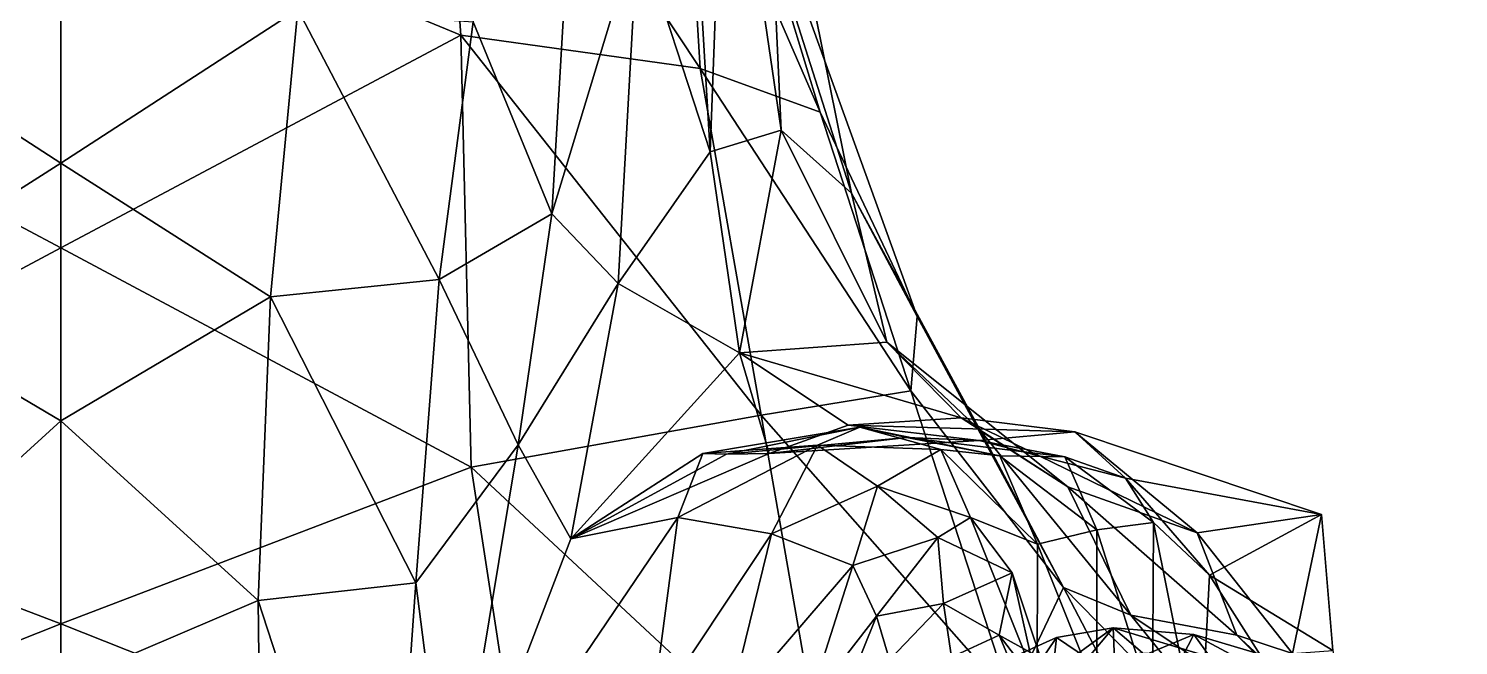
# Model space of a CAD drawing. Extents: x -1.6 to 1.6, y -9.4 to 16.4.
# Drawn here: x -0.032 to 1.385, y 3.263 to 3.874 of the extents above; entities that cross this region are included whole.
import ezdxf

# ---------------------------------------------------------------- set-up
doc = ezdxf.new("R2010")
doc.units = 0
doc.layers.add('DIPLODOC$LWO', color=1, linetype='CONTINUOUS')

msp = doc.modelspace()

# ---------------------------------------------------------------- linework, layer by layer
at = {"layer": 'DIPLODOC$LWO'}
for points in [[(-0.3965, 3.8679, 4.5996), (0, 4.032, 4.6182), (-0.3699, 4.2332, 4.3197)], [(0, 4.032, 4.6182), (0.3965, 3.8679, 4.5996), (0.3699, 4.2332, 4.3197)], [(0.6338, 3.835, 4.3237), (0.3699, 4.2332, 4.3197), (0.3965, 3.8679, 4.5996)], [(0.3699, 4.2332, 4.3197), (0.6338, 3.835, 4.3237), (0.6177, 4.1023, 4.1223)], [(0.5722, 3.9719, 2.95), (0.6175, 4.1978, 3.06), (0.6438, 3.7523, 3.2698)], [(0.6438, 3.7523, 3.2698), (0.6175, 4.1978, 3.06), (0.6588, 4.152, 3.307)], [(0.6177, 4.1023, 4.1223), (0.7528, 3.7916, 4.1352), (0.6287, 4.1991, 3.8219)], [(0.7528, 3.7916, 4.1352), (0.849, 3.589, 4.0668), (0.6287, 4.1991, 3.8219)], [(0.7838, 3.7113, 3.7832), (0.6974, 4.1405, 3.5323), (0.6287, 4.1991, 3.8219)], [(0.849, 3.589, 4.0668), (0.7838, 3.7113, 3.7832), (0.6287, 4.1991, 3.8219)], [(0.7141, 3.7739, 3.4956), (0.6438, 3.7523, 3.2698), (0.6588, 4.152, 3.307)], [(0.7141, 3.7739, 3.4956), (0.6588, 4.152, 3.307), (0.6974, 4.1405, 3.5323)], [(0.7838, 3.7113, 3.7832), (0.7141, 3.7739, 3.4956), (0.6974, 4.1405, 3.5323)], [(0.7528, 3.7916, 4.1352), (0.6177, 4.1023, 4.1223), (0.6338, 3.835, 4.3237)], [(0.487, 3.6908, 2.8705), (0.409, 3.8811, 2.6717), (0.5103, 4.0913, 2.7355)], [(0.487, 3.6908, 2.8705), (0.5103, 4.0913, 2.7355), (0.5722, 3.9719, 2.95)], [(0, 4.032, 4.6182), (-0.3965, 3.8679, 4.5996), (0, 3.657, 4.9024)], [(0.3965, 3.8679, 4.5996), (0, 4.032, 4.6182), (0, 3.657, 4.9024)], [(0, 4.0024, 2.3505), (0, 3.741, 2.2943), (-0.235, 3.8935, 2.4664)], [(0, 3.741, 2.2943), (0, 4.0024, 2.3505), (0.235, 3.8935, 2.4664)], [(0.5527, 3.6217, 3.0671), (0.487, 3.6908, 2.8705), (0.5722, 3.9719, 2.95)], [(0.6438, 3.7523, 3.2698), (0.5527, 3.6217, 3.0671), (0.5722, 3.9719, 2.95)], [(0, 3.741, 2.2943), (-0.2081, 3.6085, 2.3769), (-0.235, 3.8935, 2.4664)], [(0.2081, 3.6085, 2.3769), (0, 3.741, 2.2943), (0.235, 3.8935, 2.4664)], [(0.2081, 3.6085, 2.3769), (0.235, 3.8935, 2.4664), (0.375, 3.6257, 2.6791)], [(0.375, 3.6257, 2.6791), (0.235, 3.8935, 2.4664), (0.409, 3.8811, 2.6717)], [(0.375, 3.6257, 2.6791), (0.409, 3.8811, 2.6717), (0.487, 3.6908, 2.8705)], [(-0.4069, 3.4396, 4.8426), (0, 3.657, 4.9024), (-0.3965, 3.8679, 4.5996)], [(0, 3.657, 4.9024), (0.4069, 3.4396, 4.8426), (0.3965, 3.8679, 4.5996)], [(0.3965, 3.8679, 4.5996), (0.6943, 3.4913, 4.5468), (0.6338, 3.835, 4.3237)], [(0.6943, 3.4913, 4.5468), (0.3965, 3.8679, 4.5996), (0.4069, 3.4396, 4.8426)], [(0.8427, 3.5155, 4.2838), (0.6338, 3.835, 4.3237), (0.6943, 3.4913, 4.5468)], [(0.6338, 3.835, 4.3237), (0.8427, 3.5155, 4.2838), (0.7528, 3.7916, 4.1352)], [(0.849, 3.589, 4.0668), (0.7528, 3.7916, 4.1352), (0.8427, 3.5155, 4.2838)], [(0.6729, 3.5529, 3.3388), (0.6438, 3.7523, 3.2698), (0.7141, 3.7739, 3.4956)], [(0.8189, 3.5637, 3.6713), (0.6729, 3.5529, 3.3388), (0.7141, 3.7739, 3.4956)], [(0.8189, 3.5637, 3.6713), (0.7141, 3.7739, 3.4956), (0.7838, 3.7113, 3.7832)], [(0.5527, 3.6217, 3.0671), (0.6438, 3.7523, 3.2698), (0.6729, 3.5529, 3.3388)], [(0, 3.741, 2.2943), (0, 3.4858, 2.1987), (-0.2081, 3.6085, 2.3769)], [(0, 3.4858, 2.1987), (0, 3.741, 2.2943), (0.2081, 3.6085, 2.3769)], [(0.9118, 3.4758, 3.9502), (0.7838, 3.7113, 3.7832), (0.849, 3.589, 4.0668)], [(0.9118, 3.4758, 3.9502), (0.8189, 3.5637, 3.6713), (0.7838, 3.7113, 3.7832)], [(0.4536, 3.462, 2.8512), (0.375, 3.6257, 2.6791), (0.487, 3.6908, 2.8705)], [(0.4536, 3.462, 2.8512), (0.487, 3.6908, 2.8705), (0.5527, 3.6217, 3.0671)], [(0, 3.657, 4.9024), (-0.4069, 3.4396, 4.8426), (0, 3.2844, 5.1481)], [(0.4069, 3.4396, 4.8426), (0, 3.657, 4.9024), (0, 3.2844, 5.1481)], [(0.352, 3.3249, 2.5582), (0.2081, 3.6085, 2.3769), (0.375, 3.6257, 2.6791)], [(0.352, 3.3249, 2.5582), (0.375, 3.6257, 2.6791), (0.4536, 3.462, 2.8512)], [(0.5057, 3.3686, 2.9745), (0.4536, 3.462, 2.8512), (0.5527, 3.6217, 3.0671)], [(0.6729, 3.5529, 3.3388), (0.5057, 3.3686, 2.9745), (0.5527, 3.6217, 3.0671)], [(0, 3.4858, 2.1987), (-0.1956, 3.3076, 2.2723), (-0.2081, 3.6085, 2.3769)], [(0.1956, 3.3076, 2.2723), (0, 3.4858, 2.1987), (0.2081, 3.6085, 2.3769)], [(0.1956, 3.3076, 2.2723), (0.2081, 3.6085, 2.3769), (0.352, 3.3249, 2.5582)], [(0.8427, 3.5155, 4.2838), (0.9939, 3.3205, 4.2126), (0.849, 3.589, 4.0668)], [(0.9939, 3.3205, 4.2126), (0.9118, 3.4758, 3.9502), (0.849, 3.589, 4.0668)], [(0.8189, 3.5637, 3.6713), (0.8926, 3.4885, 3.5423), (0.6729, 3.5529, 3.3388)], [(0.9982, 3.4202, 3.8011), (0.8926, 3.4885, 3.5423), (0.8189, 3.5637, 3.6713)], [(0.9118, 3.4758, 3.9502), (0.9982, 3.4202, 3.8011), (0.8189, 3.5637, 3.6713)], [(0.5057, 3.3686, 2.9745), (0.6729, 3.5529, 3.3388), (0.7024, 3.4532, 3.0712)], [(0.7024, 3.4532, 3.0712), (0.6729, 3.5529, 3.3388), (0.7805, 3.4814, 3.3027)], [(0.7805, 3.4814, 3.3027), (0.6729, 3.5529, 3.3388), (0.8926, 3.4885, 3.5423)], [(0.6943, 3.4913, 4.5468), (0.9417, 3.2104, 4.4929), (0.8427, 3.5155, 4.2838)], [(0.9939, 3.3205, 4.2126), (0.8427, 3.5155, 4.2838), (0.9417, 3.2104, 4.4929)], [(0.4069, 3.4396, 4.8426), (0.7611, 3.11, 4.7687), (0.6943, 3.4913, 4.5468)], [(0.9417, 3.2104, 4.4929), (0.6943, 3.4913, 4.5468), (0.7611, 3.11, 4.7687)], [(0.8926, 3.4885, 3.5423), (1.0054, 3.4747, 3.3999), (0.7805, 3.4814, 3.3027)], [(1.1264, 3.3746, 3.6047), (1.0054, 3.4747, 3.3999), (0.8926, 3.4885, 3.5423)], [(0.9982, 3.4202, 3.8011), (1.1264, 3.3746, 3.6047), (0.8926, 3.4885, 3.5423)], [(0, 3.4858, 2.1987), (0, 3.224, 2.0966), (-0.1956, 3.3076, 2.2723)], [(0, 3.224, 2.0966), (0, 3.4858, 2.1987), (0.1956, 3.3076, 2.2723)], [(0.7923, 3.4794, 2.7407), (0.7502, 3.4615, 2.5675), (0.6364, 3.4532, 2.8027)], [(0.6599, 3.4526, 2.9329), (0.7923, 3.4794, 2.7407), (0.6364, 3.4532, 2.8027)], [(0.8387, 3.4691, 2.9355), (0.7923, 3.4794, 2.7407), (0.6599, 3.4526, 2.9329)], [(0.7805, 3.4814, 3.3027), (0.9103, 3.466, 3.1587), (0.7024, 3.4532, 3.0712)], [(0.7923, 3.4794, 2.7407), (0.8724, 3.4573, 2.5444), (0.7502, 3.4615, 2.5675)], [(1.0054, 3.4747, 3.3999), (0.9103, 3.466, 3.1587), (0.7805, 3.4814, 3.3027)], [(0.9309, 3.4511, 2.7351), (0.8724, 3.4573, 2.5444), (0.7923, 3.4794, 2.7407)], [(0.8387, 3.4691, 2.9355), (0.9309, 3.4511, 2.7351), (0.7923, 3.4794, 2.7407)], [(1.0054, 3.4747, 3.3999), (1.0556, 3.4287, 3.1466), (0.9103, 3.466, 3.1587)], [(1.0608, 3.2929, 3.9993), (0.9982, 3.4202, 3.8011), (0.9118, 3.4758, 3.9502)], [(0.9939, 3.3205, 4.2126), (1.0608, 3.2929, 3.9993), (0.9118, 3.4758, 3.9502)], [(1.2498, 3.3928, 3.3904), (1.0556, 3.4287, 3.1466), (1.0054, 3.4747, 3.3999)], [(1.1264, 3.3746, 3.6047), (1.2498, 3.3928, 3.3904), (1.0054, 3.4747, 3.3999)], [(0.3863, 3.0569, 2.7538), (0.352, 3.3249, 2.5582), (0.4536, 3.462, 2.8512)], [(0.3863, 3.0569, 2.7538), (0.4536, 3.462, 2.8512), (0.5057, 3.3686, 2.9745)], [(0.7502, 3.4615, 2.5675), (0.7045, 3.3735, 2.4018), (0.6118, 3.3898, 2.6781)], [(0.6364, 3.4532, 2.8027), (0.7502, 3.4615, 2.5675), (0.6118, 3.3898, 2.6781)], [(0.7024, 3.4532, 3.0712), (0.8387, 3.4691, 2.9355), (0.6599, 3.4526, 2.9329)], [(0.9103, 3.466, 3.1587), (0.8387, 3.4691, 2.9355), (0.7024, 3.4532, 3.0712)], [(0.7502, 3.4615, 2.5675), (0.8098, 3.421, 2.3565), (0.7045, 3.3735, 2.4018)], [(0.8724, 3.4573, 2.5444), (0.8098, 3.421, 2.3565), (0.7502, 3.4615, 2.5675)], [(0.9955, 3.4498, 2.9446), (0.9309, 3.4511, 2.7351), (0.8387, 3.4691, 2.9355)], [(0.9103, 3.466, 3.1587), (0.9955, 3.4498, 2.9446), (0.8387, 3.4691, 2.9355)], [(1.0556, 3.4287, 3.1466), (0.9955, 3.4498, 2.9446), (0.9103, 3.466, 3.1587)], [(0.6599, 3.4526, 2.9329), (0.6364, 3.4532, 2.8027), (0.5057, 3.3686, 2.9745)], [(0.6364, 3.4532, 2.8027), (0.6118, 3.3898, 2.6781), (0.5057, 3.3686, 2.9745)], [(0.7024, 3.4532, 3.0712), (0.6599, 3.4526, 2.9329), (0.5057, 3.3686, 2.9745)], [(0.8098, 3.421, 2.3565), (0.8724, 3.4573, 2.5444), (0.9018, 3.3899, 2.3393)], [(0.8724, 3.4573, 2.5444), (0.9309, 3.4511, 2.7351), (0.9681, 3.3634, 2.5229)], [(0.9018, 3.3899, 2.3393), (0.8724, 3.4573, 2.5444), (0.9681, 3.3634, 2.5229)], [(1.0271, 3.3777, 2.6753), (0.9681, 3.3634, 2.5229), (0.9309, 3.4511, 2.7351)], [(0.9955, 3.4498, 2.9446), (1.0271, 3.3777, 2.6753), (0.9309, 3.4511, 2.7351)], [(1.0834, 3.3848, 2.832), (1.0271, 3.3777, 2.6753), (0.9955, 3.4498, 2.9446)], [(1.0556, 3.4287, 3.1466), (1.0834, 3.3848, 2.832), (0.9955, 3.4498, 2.9446)], [(-0.4589, 3.1023, 5.0751), (0, 3.2844, 5.1481), (-0.4069, 3.4396, 4.8426)], [(0, 3.2844, 5.1481), (0.4589, 3.1023, 5.0751), (0.4069, 3.4396, 4.8426)], [(0.7611, 3.11, 4.7687), (0.4069, 3.4396, 4.8426), (0.4589, 3.1023, 5.0751)], [(0.8098, 3.421, 2.3565), (0.7851, 3.3423, 2.2078), (0.7045, 3.3735, 2.4018)], [(0.7851, 3.3423, 2.2078), (0.8098, 3.421, 2.3565), (0.8694, 3.3701, 2.1928)], [(0.8694, 3.3701, 2.1928), (0.8098, 3.421, 2.3565), (0.9018, 3.3899, 2.3393)], [(1.1657, 3.2733, 3.7537), (1.1264, 3.3746, 3.6047), (0.9982, 3.4202, 3.8011)], [(1.0608, 3.2929, 3.9993), (1.1657, 3.2733, 3.7537), (0.9982, 3.4202, 3.8011)], [(1.1386, 3.3326, 2.9469), (1.0834, 3.3848, 2.832), (1.0556, 3.4287, 3.1466)], [(1.2498, 3.3928, 3.3904), (1.1386, 3.3326, 2.9469), (1.0556, 3.4287, 3.1466)], [(0.6118, 3.3898, 2.6781), (0.5861, 3.1948, 2.5283), (0.3863, 3.0569, 2.7538)], [(0.5057, 3.3686, 2.9745), (0.6118, 3.3898, 2.6781), (0.3863, 3.0569, 2.7538)], [(0.6118, 3.3898, 2.6781), (0.7045, 3.3735, 2.4018), (0.5861, 3.1948, 2.5283)], [(0.8694, 3.3701, 2.1928), (0.9018, 3.3899, 2.3393), (0.9432, 3.3348, 2.134)], [(0.9018, 3.3899, 2.3393), (0.9681, 3.3634, 2.5229), (0.968, 3.2245, 2.2679)], [(0.9432, 3.3348, 2.134), (0.9018, 3.3899, 2.3393), (0.968, 3.2245, 2.2679)], [(1.2211, 3.2549, 3.4758), (1.2498, 3.3928, 3.3904), (1.1264, 3.3746, 3.6047)], [(1.2609, 3.2581, 3.1131), (1.1386, 3.3326, 2.9469), (1.2498, 3.3928, 3.3904)], [(1.2211, 3.2549, 3.4758), (1.2609, 3.2581, 3.1131), (1.2498, 3.3928, 3.3904)], [(0.7045, 3.3735, 2.4018), (0.6617, 3.1986, 2.2714), (0.5861, 3.1948, 2.5283)], [(0.7045, 3.3735, 2.4018), (0.7851, 3.3423, 2.2078), (0.6617, 3.1986, 2.2714)], [(1.0271, 3.3777, 2.6753), (1.0272, 3.2164, 2.3546), (0.9681, 3.3634, 2.5229)], [(1.0834, 3.3848, 2.832), (1.0822, 3.2037, 2.4254), (1.0271, 3.3777, 2.6753)], [(1.0822, 3.2037, 2.4254), (1.0272, 3.2164, 2.3546), (1.0271, 3.3777, 2.6753)], [(1.1296, 3.1545, 2.4785), (1.0822, 3.2037, 2.4254), (1.0834, 3.3848, 2.832)], [(1.1386, 3.3326, 2.9469), (1.1296, 3.1545, 2.4785), (1.0834, 3.3848, 2.832)], [(1.1657, 3.2733, 3.7537), (1.2211, 3.2549, 3.4758), (1.1264, 3.3746, 3.6047)], [(0.8088, 3.2919, 2.0731), (0.7851, 3.3423, 2.2078), (0.8694, 3.3701, 2.1928)], [(0.8088, 3.2919, 2.0731), (0.8694, 3.3701, 2.1928), (0.8751, 3.3047, 2.041)], [(0.8751, 3.3047, 2.041), (0.8694, 3.3701, 2.1928), (0.9432, 3.3348, 2.134)], [(1.0272, 3.2164, 2.3546), (0.968, 3.2245, 2.2679), (0.9681, 3.3634, 2.5229)], [(0.7851, 3.3423, 2.2078), (0.7417, 3.2055, 2.1012), (0.6617, 3.1986, 2.2714)], [(0.7417, 3.2055, 2.1012), (0.7851, 3.3423, 2.2078), (0.8088, 3.2919, 2.0731)], [(0.8751, 3.3047, 2.041), (0.9432, 3.3348, 2.134), (0.9304, 3.2732, 1.9438)], [(0.9304, 3.2732, 1.9438), (0.9432, 3.3348, 2.134), (0.9896, 3.1955, 2.0376)], [(0.9432, 3.3348, 2.134), (0.968, 3.2245, 2.2679), (0.9896, 3.1955, 2.0376)], [(1.2888, 3.0966, 2.6454), (1.1296, 3.1545, 2.4785), (1.1386, 3.3326, 2.9469)], [(1.2609, 3.2581, 3.1131), (1.2888, 3.0966, 2.6454), (1.1386, 3.3326, 2.9469)], [(0.3232, 2.9159, 2.4339), (0.1956, 3.3076, 2.2723), (0.352, 3.3249, 2.5582)], [(0.3232, 2.9159, 2.4339), (0.352, 3.3249, 2.5582), (0.3863, 3.0569, 2.7538)], [(0.9417, 3.2104, 4.4929), (1.1725, 2.9793, 4.4333), (0.9939, 3.3205, 4.2126)], [(1.2473, 3.0619, 4.1815), (1.0608, 3.2929, 3.9993), (0.9939, 3.3205, 4.2126)], [(1.1725, 2.9793, 4.4333), (1.2473, 3.0619, 4.1815), (0.9939, 3.3205, 4.2126)], [(0, 3.224, 2.0966), (-0.1993, 3.0011, 2.1859), (-0.1956, 3.3076, 2.2723)], [(0.1993, 3.0011, 2.1859), (0, 3.224, 2.0966), (0.1956, 3.3076, 2.2723)], [(0.1993, 3.0011, 2.1859), (0.1956, 3.3076, 2.2723), (0.3232, 2.9159, 2.4339)], [(0.8217, 3.2487, 1.9745), (0.8088, 3.2919, 2.0731), (0.8751, 3.3047, 2.041)], [(0.8217, 3.2487, 1.9745), (0.8751, 3.3047, 2.041), (0.883, 3.2515, 1.9132)], [(0.883, 3.2515, 1.9132), (0.8751, 3.3047, 2.041), (0.9304, 3.2732, 1.9438)], [(0.7674, 3.1891, 1.9986), (0.7417, 3.2055, 2.1012), (0.8088, 3.2919, 2.0731)], [(0.7674, 3.1891, 1.9986), (0.8088, 3.2919, 2.0731), (0.8217, 3.2487, 1.9745)], [(1.3121, 3.1251, 3.9249), (1.1657, 3.2733, 3.7537), (1.0608, 3.2929, 3.9993)], [(1.2473, 3.0619, 4.1815), (1.3121, 3.1251, 3.9249), (1.0608, 3.2929, 3.9993)], [(0, 3.2844, 5.1481), (-0.4589, 3.1023, 5.0751), (0, 2.9165, 5.3176)], [(0.4589, 3.1023, 5.0751), (0, 3.2844, 5.1481), (0, 2.9165, 5.3176)], [(1.0433, 3.2805, 1.3357), (1.0449, 3.241, 1.0578), (0.9833, 3.2367, 1.0661)], [(0.987, 3.2708, 1.3423), (1.0433, 3.2805, 1.3357), (0.9833, 3.2367, 1.0661)], [(1.0433, 3.2805, 1.3357), (0.987, 3.2708, 1.3423), (1.0177, 3.2501, 1.5421)], [(1.0177, 3.2501, 1.5421), (1.0723, 3.2557, 1.5552), (1.0433, 3.2805, 1.3357)], [(1.0433, 3.2805, 1.3357), (1.0723, 3.2557, 1.5552), (1.1394, 3.2514, 1.536)], [(1.1394, 3.2514, 1.536), (1.1231, 3.2739, 1.3259), (1.0433, 3.2805, 1.3357)], [(1.0449, 3.241, 1.0578), (1.0433, 3.2805, 1.3357), (1.1231, 3.2739, 1.3259)], [(0.883, 3.2515, 1.9132), (0.9304, 3.2732, 1.9438), (0.952, 3.2208, 1.8117)], [(0.9304, 3.2732, 1.9438), (0.9896, 3.1955, 2.0376), (1.0213, 3.2226, 1.8052)], [(0.952, 3.2208, 1.8117), (0.9304, 3.2732, 1.9438), (1.0213, 3.2226, 1.8052)], [(0.939, 3.249, 1.3335), (0.987, 3.2708, 1.3423), (0.9833, 3.2367, 1.0661)], [(0.987, 3.2708, 1.3423), (0.939, 3.249, 1.3335), (0.9582, 3.2282, 1.5479)], [(0.9582, 3.2282, 1.5479), (1.0177, 3.2501, 1.5421), (0.987, 3.2708, 1.3423)], [(1.1231, 3.2739, 1.3259), (1.1003, 3.2297, 1.0584), (1.0449, 3.241, 1.0578)], [(1.1003, 3.2297, 1.0584), (1.1231, 3.2739, 1.3259), (1.1908, 3.2536, 1.3218)], [(1.1231, 3.2739, 1.3259), (1.1394, 3.2514, 1.536), (1.1994, 3.233, 1.5317)], [(1.1994, 3.233, 1.5317), (1.1908, 3.2536, 1.3218), (1.1231, 3.2739, 1.3259)], [(1.3855, 3.0702, 3.6204), (1.2211, 3.2549, 3.4758), (1.1657, 3.2733, 3.7537)], [(1.3121, 3.1251, 3.9249), (1.3855, 3.0702, 3.6204), (1.1657, 3.2733, 3.7537)]]:
    msp.add_3dface(points, dxfattribs=at)

doc.saveas('drawing.dxf')
